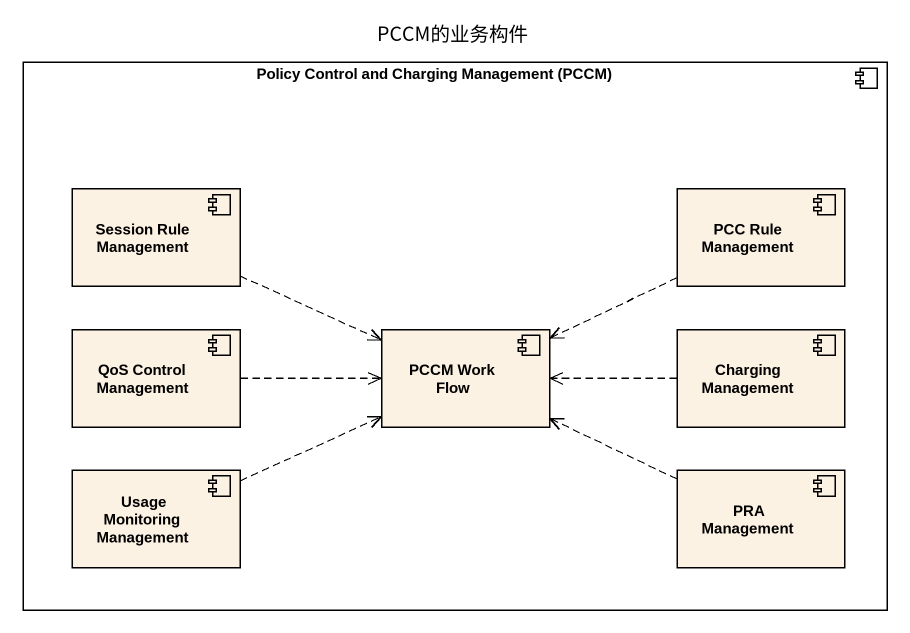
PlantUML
@startuml
title PCCM的业务构件
component "Policy Control and Charging Management (PCCM)" as Policy_Control_and_Charging {
  component "Session Rule Management" as Session_Rule_Management
  component "PCC Rule Management" as PCC_Rule_Management
  component "QoS Control Management" as QoS_Control_Management
  component "PCCM Work Flow" as PCCM_Work_Flow
  component "Charging Management" as Charging_Management
  component "Usage Monitoring Management" as Usage_Monitoring_Management
  component "PRA Management" as PRA_Management
}
Session_Rule_Management .right.> PCCM_Work_Flow
PCC_Rule_Management .left.> PCCM_Work_Flow
QoS_Control_Management .right.> PCCM_Work_Flow
Charging_Management .left.> PCCM_Work_Flow
Usage_Monitoring_Management .right.> PCCM_Work_Flow
PRA_Management .left.> PCCM_Work_Flow
@enduml
